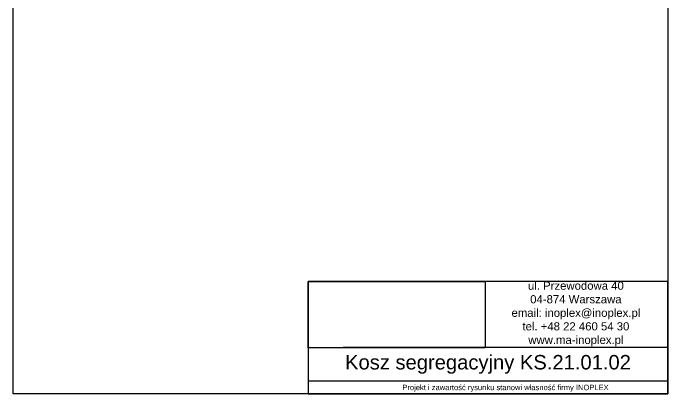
# Model space of a CAD drawing. Header units: millimetres. Extents: x 10366 to 18128, y 24546 to 29685.
# Drawn here: x 10366 to 13995, y 24552 to 26661 of the extents above; entities that cross this region are included whole.
import ezdxf

# ---------------------------------------------------------------- set-up
doc = ezdxf.new("R2010")
doc.units = ezdxf.units.MM
doc.header["$LTSCALE"] = 3
doc.styles.get("Standard").update_dxf_attribs({"font": 'arial.ttf'})
picture_1 = doc.add_image_def('image1.jpg', size_in_pixel=(1896, 709))

msp = doc.modelspace()

# ---------------------------------------------------------------- linework, layer by layer
for p, q in [((13995, 24809.6), (12194.9, 24809.6)), ((13994.7, 24623), (12001.1, 24623))]:
    msp.add_line(p, q)
for points in [[(10366.2, 24552.5), (10366.2, 29684.6), (13995, 29684.6), (13995, 24552.5)], [(12001.1, 24552.5), (13995, 24552.5), (13995, 25174.2), (12001.1, 25174.2)]]:
    msp.add_lwpolyline(points, close=True)

# ---------------------------------------------------------------- texts
at = {"attachment_point": 5}
for s, width, gutter_width, heights, insert, char_height in [('ul. Przewodowa 40\\P04-874 Warszawa\\Pemail: inoplex@inoplex.pl\\Ptel. +48 22 460 54 30\\Pwww.ma-inoplex.pl', 1019.877, 1, [432.7], (13485.1, 24994.8), 45), ('Kosz segregacyjny KS.21.01.02', 1993.625, 1, [0], (12997.9, 24715.8), 80), ('Projekt i zawartość rysunku stanowi własność firmy INOPLEX ', 1800.088, 12.5, [70.5], (13095, 24583.6), 30)]:
    msp.add_mtext_dynamic_manual_height_columns(s, width=width, gutter_width=gutter_width, heights=heights, dxfattribs=dict(at, insert=insert, char_height=char_height))

# ---------------------------------------------------------------- pictures from other files: only their frames are drawn
image = msp.add_image(picture_1, insert=(12001.1, 24807.1), size_in_units=(981.6, 367.1))
image.dxf.flags = 7

doc.saveas('drawing.dxf')
